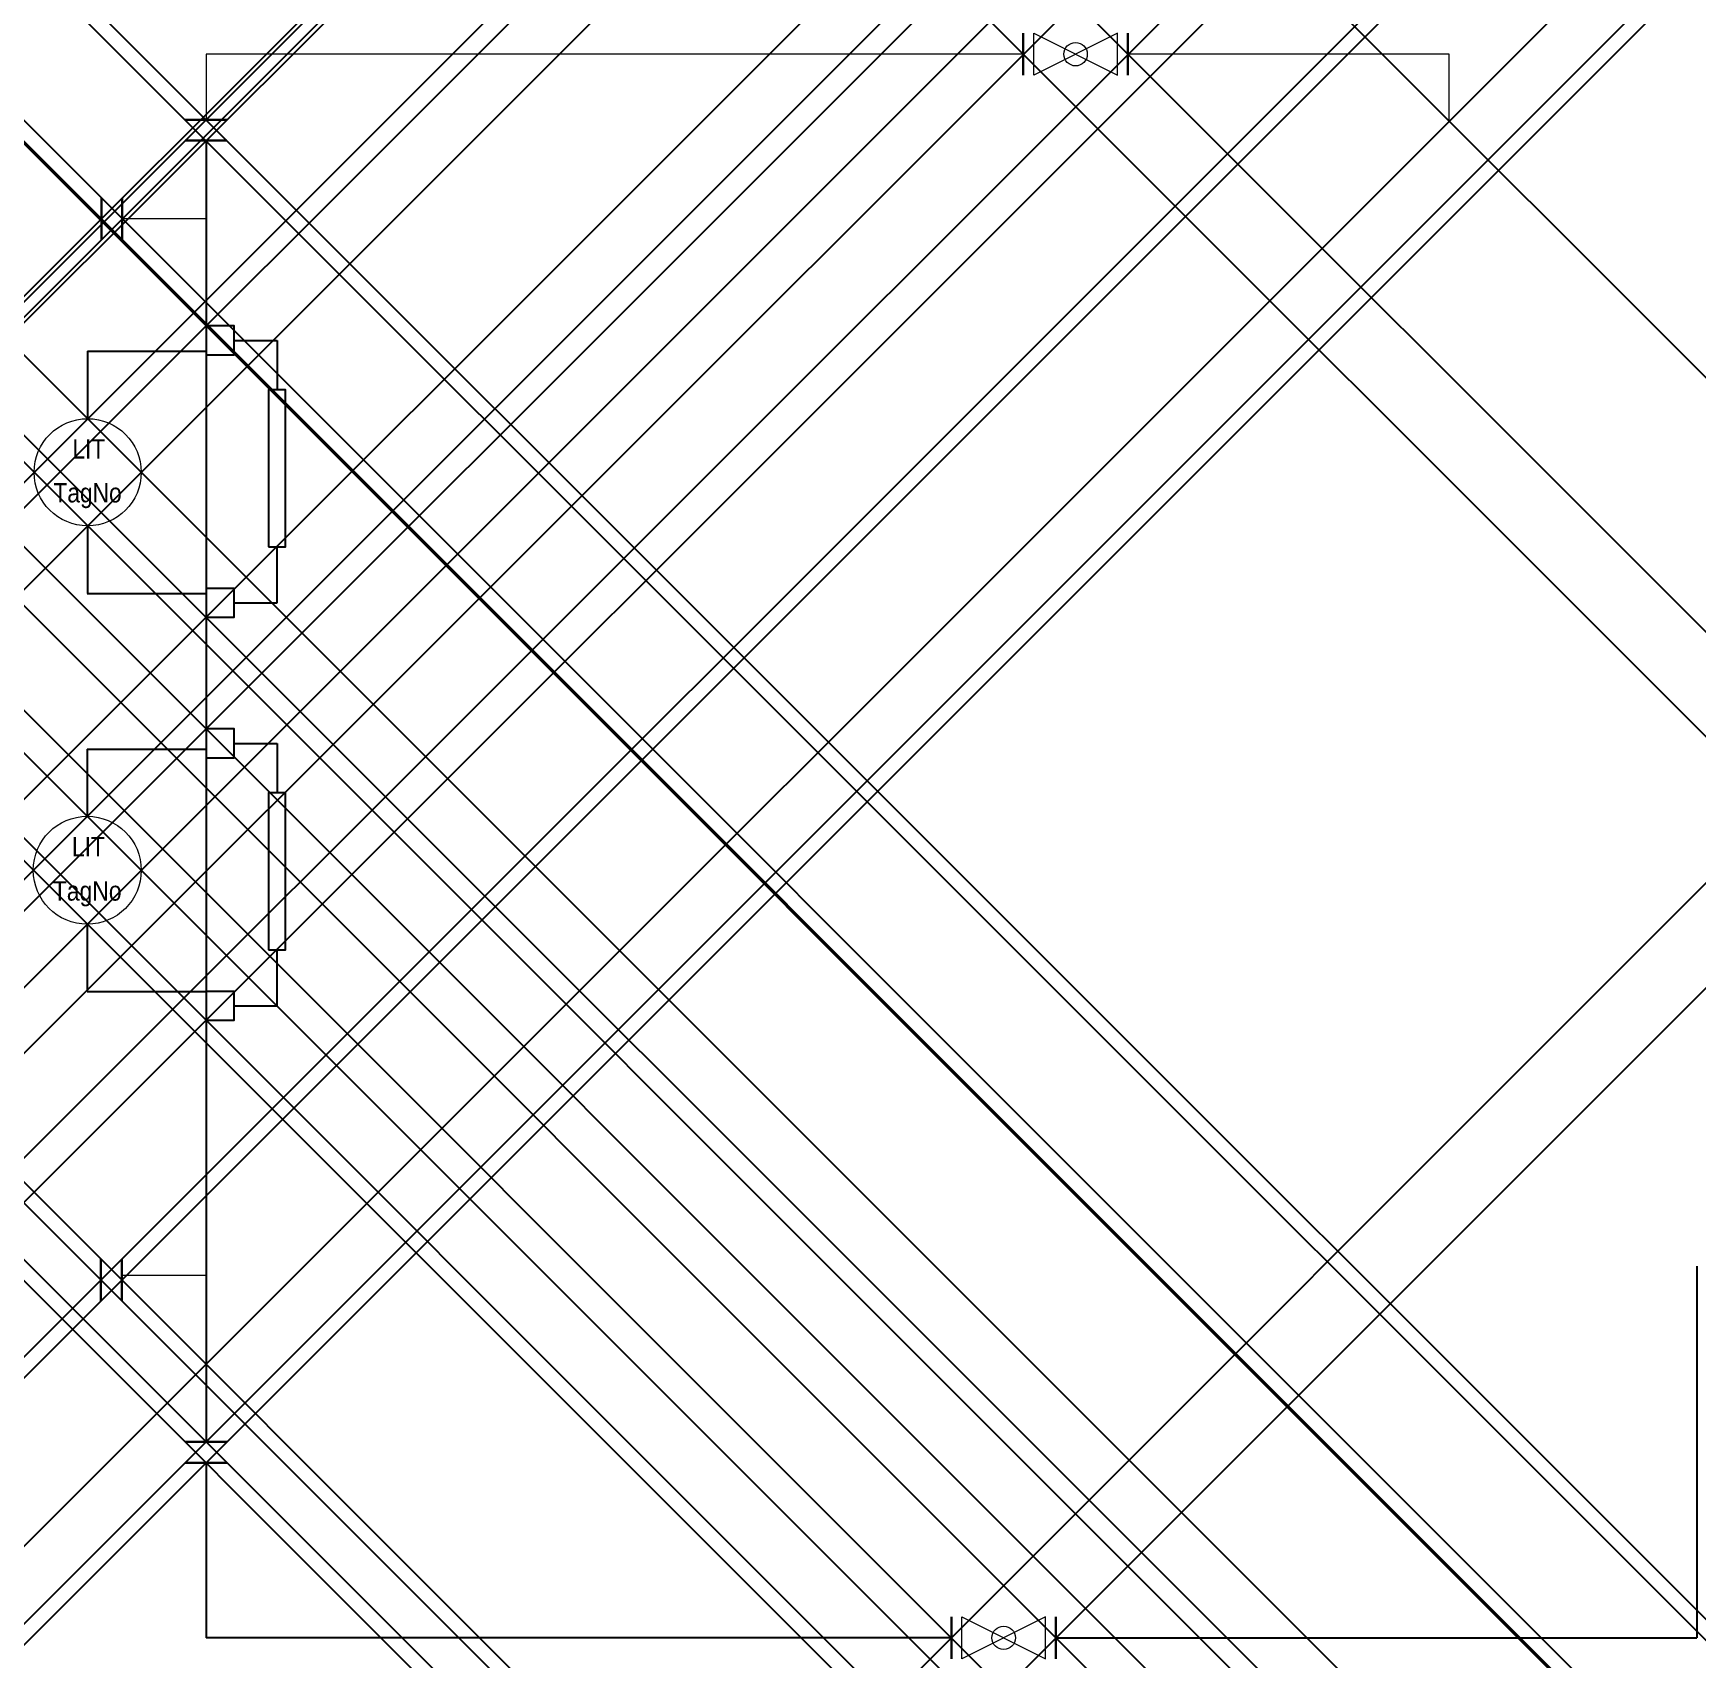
# Model space of a CAD drawing. Header units: inches. Extents: x -0.013 to 0.307, y -0.294 to 0.019.
import ezdxf

# ---------------------------------------------------------------- set-up
doc = ezdxf.new("R2010")
doc.units = ezdxf.units.IN
doc.header["$MEASUREMENT"] = 0
doc.header["$PDMODE"] = 35
doc.header["$PDSIZE"] = -1
doc.layers.add('EDGES', color=3, linetype='Continuous', lineweight=0)
for name, color, linetype in [('Level 10', 7, 'Continuous'), ('Level 5', 7, 'Continuous'), ('Level 7', 7, 'Continuous')]:
    doc.layers.add(name, color=color, linetype=linetype)
doc.styles.add('Styledgn000', font='dgn000.shx')

# ---------------------------------------------------------------- blocks, each defined once
blk = doc.blocks.new('SeparatorTankGroup_SeparatorTank_SeparatorTank1__PORT6_LEFT_BALL_VFO')
for p in [(-0.005, 0), (0.005, 0)]:
    blk.add_point(p)
at = {"layer": 'Level 7', "color": 2, "linetype": 'Continuous', "lineweight": 30}
for p, q in [((-0.005, 0.002), (-0.005, -0.002)), ((0.005, 0.002), (0.005, -0.002))]:
    blk.add_line(p, q, dxfattribs=at)
at = {"layer": 'Level 7', "color": 2, "linetype": 'Continuous', "lineweight": 13, "flags": 128}
blk.add_lwpolyline([(-0.004, 0.002), (-0.004, -0.002), (0.004, 0.002), (0.004, -0.002), (-0.004, 0.002)], dxfattribs=at)
at = {"layer": 'Level 7', "color": 2, "linetype": 'Continuous', "lineweight": 13}
blk.add_circle((0, 0), 0.00112, dxfattribs=at)
blk = doc.blocks.new('SeparatorTankGroup_SeparatorTank_SeparatorTank1__PORT6_FLANGE_BOTTOM')
for p in [(-0.001, 0), (0.001, 0)]:
    blk.add_point(p)
at = {"layer": 'Level 7', "color": 2, "linetype": 'Continuous', "lineweight": 30}
for p, q in [((-0.001, -0.002), (-0.001, 0.002)), ((0.001, -0.002), (0.001, 0.002))]:
    blk.add_line(p, q, dxfattribs=at)
blk = doc.blocks.new('SeparatorTankGroup_SeparatorTank_SeparatorTank1__PORT6_BRANCH_FLANGE_LEFT')
for p in [(-0.001, 0), (0.001, 0)]:
    blk.add_point(p)
at = {"layer": 'Level 7', "color": 2, "linetype": 'Continuous', "lineweight": 30}
for p, q in [((-0.001, -0.002), (-0.001, 0.002)), ((0.001, -0.002), (0.001, 0.002))]:
    blk.add_line(p, q, dxfattribs=at)
blk = doc.blocks.new('00110011')
at = {"layer": 'Level 10', "color": 112, "linetype": 'Continuous', "lineweight": 13, "true_color": 0x00ca5c}
blk.add_circle((0, 0), 0.007, dxfattribs=at)
blk = doc.blocks.new('PIT')
for p in [(0.007, 0.014), (0.007, 0)]:
    blk.add_point(p)
at = {"color": 9, "linetype": 'Continuous', "lineweight": 0, "true_color": 0xc8c8c8}
blk.add_blockref('00110011', (0.007, 0.007), dxfattribs=at)
blk.add_blockref('00110011', (0.007, 0.007), dxfattribs=at)
at = {"layer": 'Level 5', "color": 9, "linetype": 'Continuous', "lineweight": 13, "true_color": 0xc8c8c8, "char_height": 0.00252, "attachment_point": 5, "line_spacing_factor": 0.8, "style": 'Styledgn000'}
for s, insert in [('{\\W0.88095;LIT}', (0.00715, 0.01006)), ('{\\W0.88095;TagNo}', (0.00699, 0.00394))]:
    blk.add_mtext(s, dxfattribs=dict(at, insert=insert))
blk = doc.blocks.new('TWO_LEGGED_BLOCK')
for p, q in [((-0.00452, 0.01772), (0.00113, 0.01772)), ((0.00113, 0.01772), (0.00113, 0.01034)), ((0.00116, -0.01688), (0.00116, -0.01034)), ((-0.00452, -0.01688), (0.00116, -0.01688))]:
    blk.add_line(p, q)
for points in [[(-0.00823, 0.01962), (-0.00452, 0.01962), (-0.00452, 0.01582), (-0.00823, 0.01582)], [(0, 0.01035), (0.00224, 0.01035), (0.00224, -0.01035), (0, -0.01035)], [(-0.00823, -0.01498), (-0.00452, -0.01498), (-0.00452, -0.01878), (-0.00823, -0.01878)]]:
    blk.add_lwpolyline(points, close=True)
for p in [(-0.00823, 0.01962), (-0.00823, -0.01878)]:
    blk.add_point(p)

msp = doc.modelspace()

# ---------------------------------------------------------------- linework, layer by layer
at = {"color": 3}
for p, q in [((0.02013, -0.00134), (0.02013, -0.2518)), ((-0.00265, -0.04186), (-0.00265, -0.05487)), ((-0.00265, -0.04186), (0.02021, -0.04186)), ((-0.00265, -0.07549), (-0.00265, -0.0885)), ((-0.00273, -0.0885), (0.02013, -0.0885)), ((-0.00272, -0.11846), (-0.00273, -0.13139)), ((-0.00272, -0.11846), (0.02014, -0.11846)), ((-0.00273, -0.15217), (-0.00273, -0.1651)), ((-0.00273, -0.1651), (0.02013, -0.1651)), ((0.30704, -0.21798), (0.30704, -0.28953)), ((0.02013, -0.25583), (0.02013, -0.28953)), ((0.16359, -0.28953), (0.02013, -0.28953)), ((0.18372, -0.28953), (0.30704, -0.28953))]:
    msp.add_line(p, q, dxfattribs=at)
msp.add_point((0.25941, 0.00242))
at = {"layer": 'EDGES', "color": 3, "lineweight": 0}
for p, q in [((0.17742, 0.0153), (0.02013, 0.0153)), ((0.02013, 0.0153), (0.02013, 0.00268)), ((0.25941, 0.0153), (0.19755, 0.0153)), ((0.25941, 0.00242), (0.25941, 0.0153)), ((0.02013, -0.01641), (0.00403, -0.01641)), ((0.02013, -0.21978), (0.00393, -0.21978))]:
    msp.add_line(p, q, dxfattribs=at)

# ---------------------------------------------------------------- block references
at = {"xscale": 2.013398524451903, "yscale": 2.013398524451903}
for name, p, rotation in [('SeparatorTankGroup_SeparatorTank_SeparatorTank1__PORT6_LEFT_BALL_VFO', (0.18749, 0.0153), 180), ('SeparatorTankGroup_SeparatorTank_SeparatorTank1__PORT6_FLANGE_BOTTOM', (0.02013, 0.00067), 270), ('SeparatorTankGroup_SeparatorTank_SeparatorTank1__PORT6_FLANGE_BOTTOM', (0.02013, -0.25381), 270), ('SeparatorTankGroup_SeparatorTank_SeparatorTank1__PORT6_LEFT_BALL_VFO', (0.17365, -0.28953), 180)]:
    msp.add_blockref(name, p, dxfattribs=dict(at, rotation=rotation))
for p in [(0.00201, -0.01641), (0.00192, -0.22064)]:
    msp.add_blockref('SeparatorTankGroup_SeparatorTank_SeparatorTank1__PORT6_BRANCH_FLANGE_LEFT', p, dxfattribs=at)
at = {"xscale": -1.460454625852686, "yscale": 1.460454625852686, "zscale": 1.460454625852686, "rotation": 180}
for p in [(0.03215, -0.06444), (0.03215, -0.14201)]:
    msp.add_blockref('TWO_LEGGED_BLOCK', p, dxfattribs=at)
for p, xscale, yscale, zscale in [((-0.01296, -0.07549), 1.473074639163112, 1.473074639163112, 1.473074639163112), ((-0.01311, -0.15217), 1.484020176563953, 1.484020176563953, 1.484020176563953)]:
    msp.add_blockref('PIT', p, dxfattribs=dict(xscale=xscale, yscale=yscale, zscale=zscale))

doc.saveas('drawing.dxf')
